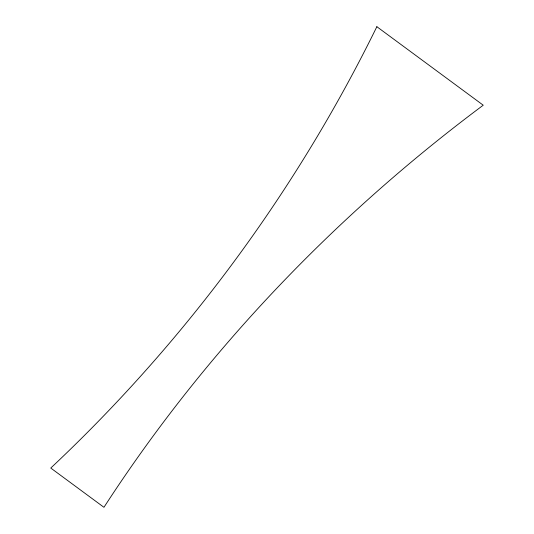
<?xml version="1.0" encoding="UTF-8"?>
<svg xmlns="http://www.w3.org/2000/svg" width="534" height="534" viewBox="0 0 534 534"><rect width="100%" height="100%" fill="white"/><g stroke="black" fill="none" stroke-linecap="round" stroke-linejoin="round"><path stroke-width="0.8" d="M376.857 26.7C295.856 191.839 184.817 342.107 50.763 468.051L103.95 507.3C204.709 351.752 334.785 215.876 483.237 105.205L376.857 26.7"/></g></svg>
